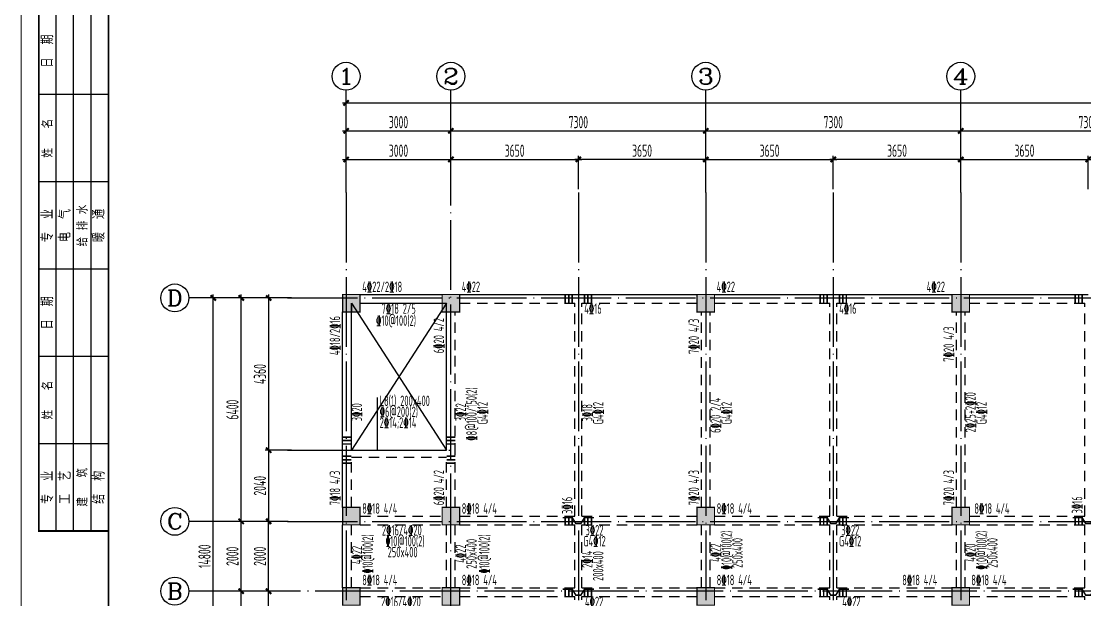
# Model space of a CAD drawing. Extents: x -472319 to -112444, y -516749 to -5704.
# Drawn here: x -218451 to -187999, y -56376 to -39805 of the extents above; entities that cross this region are included whole.
import ezdxf
from ezdxf.enums import TextEntityAlignment as Align

# ---------------------------------------------------------------- set-up
doc = ezdxf.new("R2010")
doc.units = 0
doc.header["$LTSCALE"] = 100
doc.header["$MEASUREMENT"] = 0
for name, pattern in [('3', [5, 3, -2]), ('CENTER', [2, 1.25, -0.25, 0.25, -0.25]), ('DOTE', [2.42, 2, -0.2, 0.02, -0.2])]:
    doc.linetypes.add(name, pattern=pattern)
for name, color, linetype in [('1301', 24, 'Continuous'), ('AXIS', 3, 'Continuous'), ('AXIS_TEXT', 7, 'Continuous'), ('DOTE', 1, 'CENTER'), ('FRAME', 3, 'Continuous'), ('S_BEAM', 4, 'Continuous'), ('S_BEAMDASH', 134, '3'), ('S_BEAMDIMLOCAL', 7, 'Continuous'), ('S_BEAMDIMLOCALVER', 7, 'Continuous'), ('S_BEAMDIMMASS', 2, 'Continuous'), ('S_CL', 2, 'Continuous'), ('S_SUBBEAMHOOP', 1, 'Continuous'), ('坡道', 7, 'Continuous'), ('填充', 8, 'Continuous'), ('审核修改', 6, 'Continuous'), ('第三道尺寸线', 4, 'Continuous'), ('零厚板', 7, 'Continuous')]:
    doc.layers.add(name, color=color, linetype=linetype)
doc.styles.add('_TCH_AXIS', font='COMPLEX', dxfattribs={"bigfont": 'GBCBIG'})
doc.styles.add('COMPLEX', font='COMPLEX')
doc.styles.add('dxfs', font='txt.shx', dxfattribs={"width": 0.7, "bigfont": 'dxfs.shx'})
doc.styles.add('HZ', font='tssdeng.shx', dxfattribs={"width": 0.6, "height": 350, "bigfont": 'a.shx'})
doc.styles.get("Standard").update_dxf_attribs({"font": 'tssdeng.shx', "width": 0.6, "bigfont": 'a.shx'})
doc.dimstyles.new('DIMN', dxfattribs={"dimtxt": 350, "dimasz": 150, "dimexe": 100, "dimexo": 100, "dimgap": 75, "dimtad": 1, "dimdec": 0, "dimzin": 0, "dimdsep": 46, "dimtxsty": 'HZ', "dimblk": 'ARCHTICK', "dimcen": 0.09, "dimdle": 100, "dimclrd": 3, "dimclre": 3, "dimclrt": 7, "dimazin": 2, "dimtfac": 1, "dimtdec": 0, "dimtmove": 2, "dimatfit": 3, "dimldrblk": 'ARCHTICK', "dimfxl": 1, "dimtolj": 1, "dimtzin": 0, "dimarcsym": 0})

# ---------------------------------------------------------------- blocks, each defined once
blk = doc.blocks.new('_ArchTick')
at = {"color": 0, "linetype": 'ByBlock', "const_width": 0.4}
blk.add_lwpolyline([(-0.5, -0.5), (0.5, 0.5)], dxfattribs=at)
blk = doc.blocks.new('*D1606')
at = {"layer": 'AXIS', "color": 3, "lineweight": -2, "transparency": 16777216}
for p, q in [((-209149, -44611), (-209149, -42845)), ((-206149, -44611), (-206149, -42845)), ((-209249, -42945), (-206049, -42945))]:
    blk.add_line(p, q, dxfattribs=at)
at = {"layer": 'Defpoints', "color": 0, "transparency": 16777216}
for p in [(-206149, -42945), (-209149, -44711), (-206149, -44711)]:
    blk.add_point(p, dxfattribs=at)
at = {"layer": 'AXIS', "color": 3, "lineweight": -2, "transparency": 16777216, "xscale": 150, "yscale": 150, "zscale": 150, "rotation": 180}
blk.add_blockref('_ArchTick', (-209149, -42945), dxfattribs=at)
at = {"layer": 'AXIS', "color": 3, "lineweight": -2, "transparency": 16777216, "xscale": 150, "yscale": 150, "zscale": 150}
blk.add_blockref('_ArchTick', (-206149, -42945), dxfattribs=at)
at = {"layer": 'AXIS', "color": 7, "transparency": 16777216, "insert": (-207649, -42695), "char_height": 350, "attachment_point": 5, "style": 'HZ'}
blk.add_mtext('\\A1;3000', dxfattribs=at)
blk = doc.blocks.new('*D1607')
at = {"layer": 'AXIS', "color": 3, "lineweight": -2, "transparency": 16777216}
for p, q in [((-206149, -44611), (-206149, -42845)), ((-198849, -44611), (-198849, -42845)), ((-206249, -42945), (-198749, -42945))]:
    blk.add_line(p, q, dxfattribs=at)
at = {"layer": 'Defpoints', "color": 0, "transparency": 16777216}
for p in [(-198849, -42945), (-206149, -44711), (-198849, -44711)]:
    blk.add_point(p, dxfattribs=at)
at = {"layer": 'AXIS', "color": 3, "lineweight": -2, "transparency": 16777216, "xscale": 150, "yscale": 150, "zscale": 150, "rotation": 180}
blk.add_blockref('_ArchTick', (-206149, -42945), dxfattribs=at)
at = {"layer": 'AXIS', "color": 3, "lineweight": -2, "transparency": 16777216, "xscale": 150, "yscale": 150, "zscale": 150}
blk.add_blockref('_ArchTick', (-198849, -42945), dxfattribs=at)
at = {"layer": 'AXIS', "color": 7, "transparency": 16777216, "insert": (-202499, -42695), "char_height": 350, "attachment_point": 5, "style": 'HZ'}
blk.add_mtext('\\A1;7300', dxfattribs=at)
blk = doc.blocks.new('*D1608')
at = {"layer": 'AXIS', "color": 3, "lineweight": -2, "transparency": 16777216}
for p, q in [((-198849, -44611), (-198849, -42845)), ((-191549, -44611), (-191549, -42845)), ((-198949, -42945), (-191449, -42945))]:
    blk.add_line(p, q, dxfattribs=at)
at = {"layer": 'Defpoints', "color": 0, "transparency": 16777216}
for p in [(-191549, -42945), (-198849, -44711), (-191549, -44711)]:
    blk.add_point(p, dxfattribs=at)
at = {"layer": 'AXIS', "color": 3, "lineweight": -2, "transparency": 16777216, "xscale": 150, "yscale": 150, "zscale": 150, "rotation": 180}
blk.add_blockref('_ArchTick', (-198849, -42945), dxfattribs=at)
at = {"layer": 'AXIS', "color": 3, "lineweight": -2, "transparency": 16777216, "xscale": 150, "yscale": 150, "zscale": 150}
blk.add_blockref('_ArchTick', (-191549, -42945), dxfattribs=at)
at = {"layer": 'AXIS', "color": 7, "transparency": 16777216, "insert": (-195199, -42695), "char_height": 350, "attachment_point": 5, "style": 'HZ'}
blk.add_mtext('\\A1;7300', dxfattribs=at)
blk = doc.blocks.new('*D1609')
at = {"layer": 'AXIS', "color": 3, "lineweight": -2, "transparency": 16777216}
for p, q in [((-191549, -44611), (-191549, -42845)), ((-184249, -44611), (-184249, -42845)), ((-191649, -42945), (-184149, -42945))]:
    blk.add_line(p, q, dxfattribs=at)
at = {"layer": 'Defpoints', "color": 0, "transparency": 16777216}
for p in [(-184249, -42945), (-191549, -44711), (-184249, -44711)]:
    blk.add_point(p, dxfattribs=at)
at = {"layer": 'AXIS', "color": 3, "lineweight": -2, "transparency": 16777216, "xscale": 150, "yscale": 150, "zscale": 150, "rotation": 180}
blk.add_blockref('_ArchTick', (-191549, -42945), dxfattribs=at)
at = {"layer": 'AXIS', "color": 3, "lineweight": -2, "transparency": 16777216, "xscale": 150, "yscale": 150, "zscale": 150}
blk.add_blockref('_ArchTick', (-184249, -42945), dxfattribs=at)
at = {"layer": 'AXIS', "color": 7, "transparency": 16777216, "insert": (-187899, -42695), "char_height": 350, "attachment_point": 5, "style": 'HZ'}
blk.add_mtext('\\A1;7300', dxfattribs=at)
blk = doc.blocks.new('*D1616')
at = {"layer": 'AXIS', "color": 3, "lineweight": -2, "transparency": 16777216}
for p, q in [((-209249, -42145), (-149249, -42145)), ((-209149, -44611), (-209149, -42045)), ((-149349, -44611), (-149349, -42045))]:
    blk.add_line(p, q, dxfattribs=at)
at = {"layer": 'Defpoints', "color": 0, "transparency": 16777216}
for p in [(-149349, -42145), (-209149, -44711), (-149349, -44711)]:
    blk.add_point(p, dxfattribs=at)
at = {"layer": 'AXIS', "color": 3, "lineweight": -2, "transparency": 16777216, "xscale": 150, "yscale": 150, "zscale": 150, "rotation": 180}
blk.add_blockref('_ArchTick', (-209149, -42145), dxfattribs=at)
at = {"layer": 'AXIS', "color": 3, "lineweight": -2, "transparency": 16777216, "xscale": 150, "yscale": 150, "zscale": 150}
blk.add_blockref('_ArchTick', (-149349, -42145), dxfattribs=at)
at = {"layer": 'AXIS', "color": 7, "transparency": 16777216, "insert": (-179249, -41895), "char_height": 350, "attachment_point": 5, "style": 'HZ'}
blk.add_mtext('\\A1;59800', dxfattribs=at)
blk = doc.blocks.new('*D1617')
at = {"layer": 'AXIS', "color": 3, "lineweight": -2, "transparency": 16777216}
for p, q in [((-210923, -56131), (-212253, -56131)), ((-212153, -62631), (-212153, -56031)), ((-210923, -62531), (-212253, -62531))]:
    blk.add_line(p, q, dxfattribs=at)
at = {"layer": 'Defpoints', "color": 0, "transparency": 16777216}
for p in [(-212153, -56131), (-210823, -56131), (-210823, -62531)]:
    blk.add_point(p, dxfattribs=at)
at = {"layer": 'AXIS', "color": 3, "lineweight": -2, "transparency": 16777216, "xscale": 150, "yscale": 150, "zscale": 150}
for p, rotation in [((-212153, -56131), 90), ((-212153, -62531), 270)]:
    blk.add_blockref('_ArchTick', p, dxfattribs=dict(at, rotation=rotation))
at = {"layer": 'AXIS', "color": 7, "transparency": 16777216, "insert": (-212403, -59331), "char_height": 350, "attachment_point": 5, "rotation": 90, "style": 'HZ'}
blk.add_mtext('\\A1;6400', dxfattribs=at)
blk = doc.blocks.new('*D1618')
at = {"layer": 'AXIS', "color": 3, "lineweight": -2, "transparency": 16777216}
for p, q in [((-210923, -54131), (-212253, -54131)), ((-212153, -56231), (-212153, -54031)), ((-210923, -56131), (-212253, -56131))]:
    blk.add_line(p, q, dxfattribs=at)
at = {"layer": 'Defpoints', "color": 0, "transparency": 16777216}
for p in [(-212153, -54131), (-210823, -54131), (-210823, -56131)]:
    blk.add_point(p, dxfattribs=at)
at = {"layer": 'AXIS', "color": 3, "lineweight": -2, "transparency": 16777216, "xscale": 150, "yscale": 150, "zscale": 150}
for p, rotation in [((-212153, -54131), 90), ((-212153, -56131), 270)]:
    blk.add_blockref('_ArchTick', p, dxfattribs=dict(at, rotation=rotation))
at = {"layer": 'AXIS', "color": 7, "transparency": 16777216, "insert": (-212403, -55131), "char_height": 350, "attachment_point": 5, "rotation": 90, "style": 'HZ'}
blk.add_mtext('\\A1;2000', dxfattribs=at)
blk = doc.blocks.new('*D1619')
at = {"layer": 'AXIS', "color": 3, "lineweight": -2, "transparency": 16777216}
for p, q in [((-210923, -47731), (-212253, -47731)), ((-212153, -54231), (-212153, -47631)), ((-210923, -54131), (-212253, -54131))]:
    blk.add_line(p, q, dxfattribs=at)
at = {"layer": 'Defpoints', "color": 0, "transparency": 16777216}
for p in [(-212153, -47731), (-210823, -47731), (-210823, -54131)]:
    blk.add_point(p, dxfattribs=at)
at = {"layer": 'AXIS', "color": 3, "lineweight": -2, "transparency": 16777216, "xscale": 150, "yscale": 150, "zscale": 150}
for p, rotation in [((-212153, -47731), 90), ((-212153, -54131), 270)]:
    blk.add_blockref('_ArchTick', p, dxfattribs=dict(at, rotation=rotation))
at = {"layer": 'AXIS', "color": 7, "transparency": 16777216, "insert": (-212403, -50931), "char_height": 350, "attachment_point": 5, "rotation": 90, "style": 'HZ'}
blk.add_mtext('\\A1;6400', dxfattribs=at)
blk = doc.blocks.new('*D1620')
at = {"layer": 'AXIS', "color": 3, "lineweight": -2, "transparency": 16777216}
for p, q in [((-210923, -47731), (-213053, -47731)), ((-212953, -62631), (-212953, -47631)), ((-210923, -62531), (-213053, -62531))]:
    blk.add_line(p, q, dxfattribs=at)
at = {"layer": 'Defpoints', "color": 0, "transparency": 16777216}
for p in [(-212953, -47731), (-210823, -47731), (-210823, -62531)]:
    blk.add_point(p, dxfattribs=at)
at = {"layer": 'AXIS', "color": 3, "lineweight": -2, "transparency": 16777216, "xscale": 150, "yscale": 150, "zscale": 150}
for p, rotation in [((-212953, -47731), 90), ((-212953, -62531), 270)]:
    blk.add_blockref('_ArchTick', p, dxfattribs=dict(at, rotation=rotation))
at = {"layer": 'AXIS', "color": 7, "transparency": 16777216, "insert": (-213203, -55131), "char_height": 350, "attachment_point": 5, "rotation": 90, "style": 'HZ'}
blk.add_mtext('\\A1;14800', dxfattribs=at)
blk = doc.blocks.new('_AXISO')
blk.add_circle((0, 0), 0.5)
at = {"layer": 'AXIS_TEXT', "style": 'COMPLEX', "width": 1.041667}
blk.add_attdef('A', text='', height=0.56, dxfattribs=at).set_placement((-0.25, -0.28), (0.25, -0.28), align=Align.FIT)
blk = doc.blocks.new('*D1640')
at = {"layer": 'Defpoints', "color": 0, "transparency": 16777216}
for p in [(-211367, -56131), (-210710, -56131), (-210710, -62531)]:
    blk.add_point(p, dxfattribs=at)
at = {"layer": '第三道尺寸线', "color": 3, "lineweight": -2, "transparency": 16777216}
for p, q in [((-210810, -56131), (-211467, -56131)), ((-211367, -62631), (-211367, -56031)), ((-210810, -62531), (-211467, -62531))]:
    blk.add_line(p, q, dxfattribs=at)
at = {"layer": '第三道尺寸线', "color": 3, "lineweight": -2, "transparency": 16777216, "xscale": 150, "yscale": 150, "zscale": 150}
for p, rotation in [((-211367, -56131), 90), ((-211367, -62531), 270)]:
    blk.add_blockref('_ArchTick', p, dxfattribs=dict(at, rotation=rotation))
at = {"layer": '第三道尺寸线', "color": 7, "transparency": 16777216, "insert": (-211617, -59331), "char_height": 350, "attachment_point": 5, "rotation": 90, "style": 'HZ'}
blk.add_mtext('\\A1;6400', dxfattribs=at)
blk = doc.blocks.new('*D1641')
at = {"layer": 'Defpoints', "color": 0, "transparency": 16777216}
for p in [(-211367, -54131), (-210710, -54131), (-210710, -56131)]:
    blk.add_point(p, dxfattribs=at)
at = {"layer": '第三道尺寸线', "color": 3, "lineweight": -2, "transparency": 16777216}
for p, q in [((-210810, -54131), (-211467, -54131)), ((-211367, -56231), (-211367, -54031)), ((-210810, -56131), (-211467, -56131))]:
    blk.add_line(p, q, dxfattribs=at)
at = {"layer": '第三道尺寸线', "color": 3, "lineweight": -2, "transparency": 16777216, "xscale": 150, "yscale": 150, "zscale": 150}
for p, rotation in [((-211367, -54131), 90), ((-211367, -56131), 270)]:
    blk.add_blockref('_ArchTick', p, dxfattribs=dict(at, rotation=rotation))
at = {"layer": '第三道尺寸线', "color": 7, "transparency": 16777216, "insert": (-211617, -55131), "char_height": 350, "attachment_point": 5, "rotation": 90, "style": 'HZ'}
blk.add_mtext('\\A1;2000', dxfattribs=at)
blk = doc.blocks.new('*D1646')
at = {"layer": 'Defpoints', "color": 0, "transparency": 16777216}
for p in [(-210613, -47731), (-211367, -52091), (-210613, -52091)]:
    blk.add_point(p, dxfattribs=at)
at = {"layer": '填充', "color": 3, "lineweight": -2, "transparency": 16777216}
for p, q in [((-210713, -47731), (-211467, -47731)), ((-211367, -47631), (-211367, -52191)), ((-210713, -52091), (-211467, -52091))]:
    blk.add_line(p, q, dxfattribs=at)
at = {"layer": '填充', "color": 3, "lineweight": -2, "transparency": 16777216, "xscale": 150, "yscale": 150, "zscale": 150}
for p, rotation in [((-211367, -47731), 90), ((-211367, -52091), 270)]:
    blk.add_blockref('_ArchTick', p, dxfattribs=dict(at, rotation=rotation))
at = {"layer": '填充', "color": 7, "transparency": 16777216, "insert": (-211617, -49911), "char_height": 350, "attachment_point": 5, "rotation": 90, "style": 'HZ'}
blk.add_mtext('\\A1;4360', dxfattribs=at)
blk = doc.blocks.new('*D1708')
at = {"layer": '1301', "color": 3, "lineweight": -2, "transparency": 16777216}
for p, q in [((-191649, -43762), (-187799, -43762)), ((-191549, -44611), (-191549, -43662)), ((-187899, -44611), (-187899, -43662))]:
    blk.add_line(p, q, dxfattribs=at)
at = {"layer": 'Defpoints', "color": 0, "transparency": 16777216}
for p in [(-187899, -43762), (-191549, -44711), (-187899, -44711)]:
    blk.add_point(p, dxfattribs=at)
at = {"layer": '1301', "color": 3, "lineweight": -2, "transparency": 16777216, "xscale": 150, "yscale": 150, "zscale": 150, "rotation": 180}
blk.add_blockref('_ArchTick', (-191549, -43762), dxfattribs=at)
at = {"layer": '1301', "color": 3, "lineweight": -2, "transparency": 16777216, "xscale": 150, "yscale": 150, "zscale": 150}
blk.add_blockref('_ArchTick', (-187899, -43762), dxfattribs=at)
at = {"layer": '1301', "color": 7, "transparency": 16777216, "insert": (-189724, -43512), "char_height": 350, "attachment_point": 5, "style": 'HZ'}
blk.add_mtext('\\A1;3650', dxfattribs=at)
blk = doc.blocks.new('*D1711')
at = {"layer": '1301', "color": 3, "lineweight": -2, "transparency": 16777216}
for p, q in [((-191449, -43763), (-195299, -43763)), ((-195199, -44611), (-195199, -43663)), ((-191549, -44611), (-191549, -43663))]:
    blk.add_line(p, q, dxfattribs=at)
at = {"layer": 'Defpoints', "color": 0, "transparency": 16777216}
for p in [(-195199, -43763), (-195199, -44711), (-191549, -44711)]:
    blk.add_point(p, dxfattribs=at)
at = {"layer": '1301', "color": 3, "lineweight": -2, "transparency": 16777216, "xscale": 150, "yscale": 150, "zscale": 150, "rotation": 180}
blk.add_blockref('_ArchTick', (-195199, -43763), dxfattribs=at)
at = {"layer": '1301', "color": 3, "lineweight": -2, "transparency": 16777216, "xscale": 150, "yscale": 150, "zscale": 150}
blk.add_blockref('_ArchTick', (-191549, -43763), dxfattribs=at)
at = {"layer": '1301', "color": 7, "transparency": 16777216, "insert": (-193374, -43513), "char_height": 350, "attachment_point": 5, "style": 'HZ'}
blk.add_mtext('\\A1;3650', dxfattribs=at)
blk = doc.blocks.new('*D1710')
at = {"layer": '1301', "color": 3, "lineweight": -2, "transparency": 16777216}
for p, q in [((-198949, -43763), (-195099, -43763)), ((-198849, -44611), (-198849, -43663)), ((-195199, -44611), (-195199, -43663))]:
    blk.add_line(p, q, dxfattribs=at)
at = {"layer": 'Defpoints', "color": 0, "transparency": 16777216}
for p in [(-195199, -43763), (-198849, -44711), (-195199, -44711)]:
    blk.add_point(p, dxfattribs=at)
at = {"layer": '1301', "color": 3, "lineweight": -2, "transparency": 16777216, "xscale": 150, "yscale": 150, "zscale": 150, "rotation": 180}
blk.add_blockref('_ArchTick', (-198849, -43763), dxfattribs=at)
at = {"layer": '1301', "color": 3, "lineweight": -2, "transparency": 16777216, "xscale": 150, "yscale": 150, "zscale": 150}
blk.add_blockref('_ArchTick', (-195199, -43763), dxfattribs=at)
at = {"layer": '1301', "color": 7, "transparency": 16777216, "insert": (-197024, -43513), "char_height": 350, "attachment_point": 5, "style": 'HZ'}
blk.add_mtext('\\A1;3650', dxfattribs=at)
blk = doc.blocks.new('*D1713')
at = {"layer": '1301', "color": 3, "lineweight": -2, "transparency": 16777216}
for p, q in [((-198749, -43763), (-202599, -43763)), ((-202499, -44611), (-202499, -43663)), ((-198849, -44611), (-198849, -43663))]:
    blk.add_line(p, q, dxfattribs=at)
at = {"layer": 'Defpoints', "color": 0, "transparency": 16777216}
for p in [(-202499, -43763), (-202499, -44711), (-198849, -44711)]:
    blk.add_point(p, dxfattribs=at)
at = {"layer": '1301', "color": 3, "lineweight": -2, "transparency": 16777216, "xscale": 150, "yscale": 150, "zscale": 150, "rotation": 180}
blk.add_blockref('_ArchTick', (-202499, -43763), dxfattribs=at)
at = {"layer": '1301', "color": 3, "lineweight": -2, "transparency": 16777216, "xscale": 150, "yscale": 150, "zscale": 150}
blk.add_blockref('_ArchTick', (-198849, -43763), dxfattribs=at)
at = {"layer": '1301', "color": 7, "transparency": 16777216, "insert": (-200674, -43513), "char_height": 350, "attachment_point": 5, "style": 'HZ'}
blk.add_mtext('\\A1;3650', dxfattribs=at)
blk = doc.blocks.new('*D1712')
at = {"layer": '1301', "color": 3, "lineweight": -2, "transparency": 16777216}
for p, q in [((-206249, -43763), (-202399, -43763)), ((-206149, -44611), (-206149, -43663)), ((-202499, -44611), (-202499, -43663))]:
    blk.add_line(p, q, dxfattribs=at)
at = {"layer": 'Defpoints', "color": 0, "transparency": 16777216}
for p in [(-202499, -43763), (-206149, -44711), (-202499, -44711)]:
    blk.add_point(p, dxfattribs=at)
at = {"layer": '1301', "color": 3, "lineweight": -2, "transparency": 16777216, "xscale": 150, "yscale": 150, "zscale": 150, "rotation": 180}
blk.add_blockref('_ArchTick', (-206149, -43763), dxfattribs=at)
at = {"layer": '1301', "color": 3, "lineweight": -2, "transparency": 16777216, "xscale": 150, "yscale": 150, "zscale": 150}
blk.add_blockref('_ArchTick', (-202499, -43763), dxfattribs=at)
at = {"layer": '1301', "color": 7, "transparency": 16777216, "insert": (-204324, -43513), "char_height": 350, "attachment_point": 5, "style": 'HZ'}
blk.add_mtext('\\A1;3650', dxfattribs=at)
blk = doc.blocks.new('*D1714')
at = {"layer": '1301', "color": 3, "lineweight": -2, "transparency": 16777216}
for p, q in [((-209249, -43763), (-206049, -43763)), ((-209149, -44611), (-209149, -43663)), ((-206149, -44611), (-206149, -43663))]:
    blk.add_line(p, q, dxfattribs=at)
at = {"layer": 'Defpoints', "color": 0, "transparency": 16777216}
for p in [(-206149, -43763), (-209149, -44711), (-206149, -44711)]:
    blk.add_point(p, dxfattribs=at)
at = {"layer": '1301', "color": 3, "lineweight": -2, "transparency": 16777216, "xscale": 150, "yscale": 150, "zscale": 150, "rotation": 180}
blk.add_blockref('_ArchTick', (-209149, -43763), dxfattribs=at)
at = {"layer": '1301', "color": 3, "lineweight": -2, "transparency": 16777216, "xscale": 150, "yscale": 150, "zscale": 150}
blk.add_blockref('_ArchTick', (-206149, -43763), dxfattribs=at)
at = {"layer": '1301', "color": 7, "transparency": 16777216, "insert": (-207649, -43513), "char_height": 350, "attachment_point": 5, "style": 'HZ'}
blk.add_mtext('\\A1;3000', dxfattribs=at)
blk = doc.blocks.new('*D2467')
at = {"layer": 'Defpoints', "color": 0, "transparency": 16777216}
for p in [(-210710, -52091), (-211367, -54131), (-210710, -54131)]:
    blk.add_point(p, dxfattribs=at)
at = {"layer": '坡道', "color": 3, "lineweight": -2, "transparency": 16777216}
for p, q in [((-211367, -51991), (-211367, -54231)), ((-210810, -52091), (-211467, -52091)), ((-210810, -54131), (-211467, -54131))]:
    blk.add_line(p, q, dxfattribs=at)
at = {"layer": '坡道', "color": 3, "lineweight": -2, "transparency": 16777216, "xscale": 150, "yscale": 150, "zscale": 150}
for p, rotation in [((-211367, -52091), 90), ((-211367, -54131), 270)]:
    blk.add_blockref('_ArchTick', p, dxfattribs=dict(at, rotation=rotation))
at = {"layer": '坡道', "color": 7, "transparency": 16777216, "insert": (-211617, -53111), "char_height": 350, "attachment_point": 5, "rotation": 90, "style": 'HZ'}
blk.add_mtext('\\A1;2040', dxfattribs=at)
blk = doc.blocks.new('A$C20674F94')
at = {"layer": 'FRAME', "lineweight": 18}
blk.add_line((0, 59400), (0, 0), dxfattribs=at)
at = {"layer": 'FRAME'}
blk.add_line((2500, 58400), (2500, 1000), dxfattribs=at)
at = {"layer": 'FRAME', "const_width": 50}
for points in [[(2500, 58400), (500, 58400), (500, 35900), (2500, 35900)], [(2500, 58400), (83100, 58400), (83100, 1000), (2500, 1000), (2500, 58400)]]:
    blk.add_lwpolyline(points, dxfattribs=at)
at = {"layer": 'FRAME'}
for points in [[(1000, 35900), (1000, 58400)], [(1500, 35900), (1500, 58400)], [(2000, 35900), (2000, 58400)], [(2500, 48400), (500, 48400)], [(2500, 45900), (500, 45900)], [(2500, 43400), (500, 43400)], [(2500, 40900), (500, 40900)], [(2500, 38400), (500, 38400)]]:
    blk.add_lwpolyline(points, dxfattribs=at)
at = {"layer": 'FRAME', "char_height": 300, "attachment_point": 5, "rotation": 90, "style": 'dxfs'}
for s, insert, width in [('{\\f宋体|b0|i0|c134|p2;日\\Ftxt.shx,dxfs.shx|c134;  \\f宋体|b0|i0|c134|p2;期}', (750, 49650), 1132.5), ('姓   名', (750, 47150), 1185), ('{\\f宋体|b0|i0|c134|p2;专\\Ftxt.shx,dxfs.shx|c134;  \\f宋体|b0|i0|c134|p2;业}', (750, 44650), 1203.38), ('{\\f宋体|b0|i0|c134|p2;电\\Ftxt.shx,dxfs.shx|c134;  \\f宋体|b0|i0|c134|p2;气}', (1250, 44650), 1182.38), ('给 排 水', (1750, 44650), 1352.62), ('{\\f宋体|b0|i0|c134|p2;暖\\Ftxt.shx,dxfs.shx|c134;  \\f宋体|b0|i0|c134|p2;通}', (2220, 44650), 1200.75), ('{\\f宋体|b0|i0|c134|p2;日\\Ftxt.shx,dxfs.shx|c134;  \\f宋体|b0|i0|c134|p2;期}', (750, 42150), 1132.5), ('姓   名', (750, 39650), 1185), ('{\\f宋体|b0|i0|c134|p2;专\\Ftxt.shx,dxfs.shx|c134;  \\f宋体|b0|i0|c134|p2;业}', (750, 37150), 1203.38), ('{\\f宋体|b0|i0|c134|p2;工\\Ftxt.shx,dxfs.shx|c134;  \\f宋体|b0|i0|c134|p2;艺}', (1250, 37150), 1177.12), ('建   筑', (1750, 37150), 1206), ('{\\f宋体|b0|i0|c134|p2;结\\Ftxt.shx,dxfs.shx|c134;  \\f宋体|b0|i0|c134|p2;构\\P}', (2220, 37150), 1192.88)]:
    blk.add_mtext(s, dxfattribs=dict(at, insert=insert, width=width))

msp = doc.modelspace()

# ---------------------------------------------------------------- hatches: boundary and pattern name
at = {"layer": 'S_CL'}
h = msp.add_hatch(dxfattribs=at)
h.set_pattern_fill('ANSI31', color=256)
h.set_pattern_definition([(45, (204418.66907, 392414.60853), (-0.088388347648, 0.088388347648), [])])
h.paths.add_polyline_path([(-149249.329, -48130.89), (-149249.329, -47630.89), (-149749.329, -47630.89), (-149749.329, -48130.89)])
h.paths.add_polyline_path([(-149249.329, -54230.891), (-149249.329, -53730.891), (-149749.329, -53730.891), (-149749.329, -54230.891)])
h.paths.add_polyline_path([(-149249.329, -56530.891), (-149249.329, -56030.891), (-149749.329, -56030.891), (-149749.329, -56530.891)])
h.paths.add_polyline_path([(-149249.329, -62630.891), (-149249.329, -62130.891), (-149749.329, -62130.891), (-149749.329, -62630.891)])
h.paths.add_polyline_path([(-152099.329, -48130.89), (-152099.329, -47630.89), (-152599.329, -47630.89), (-152599.329, -48130.89)])
h.paths.add_polyline_path([(-152099.329, -54230.891), (-152099.329, -53730.891), (-152599.329, -53730.891), (-152599.329, -54230.891)])
h.paths.add_polyline_path([(-152099.329, -56530.891), (-152099.329, -56030.891), (-152599.329, -56030.891), (-152599.329, -56530.891)])
h.paths.add_polyline_path([(-152099.329, -62630.891), (-152099.329, -62130.891), (-152599.329, -62130.891), (-152599.329, -62630.891)])
h.paths.add_polyline_path([(-159399.329, -48130.89), (-159399.329, -47630.89), (-159899.329, -47630.89), (-159899.329, -48130.89)])
h.paths.add_polyline_path([(-159399.329, -54230.891), (-159399.329, -53730.891), (-159899.329, -53730.891), (-159899.329, -54230.891)])
h.paths.add_polyline_path([(-159399.329, -56530.891), (-159399.329, -56030.891), (-159899.329, -56030.891), (-159899.329, -56530.891)])
h.paths.add_polyline_path([(-159399.329, -62630.891), (-159399.329, -62130.891), (-159899.329, -62130.891), (-159899.329, -62630.891)])
h.paths.add_polyline_path([(-166699.329, -48130.89), (-166699.329, -47630.89), (-167199.329, -47630.89), (-167199.329, -48130.89)])
h.paths.add_polyline_path([(-166699.329, -54230.891), (-166699.329, -53730.891), (-167199.329, -53730.891), (-167199.329, -54230.891)])
h.paths.add_polyline_path([(-166699.329, -56530.891), (-166699.329, -56030.891), (-167199.329, -56030.891), (-167199.329, -56530.891)])
h.paths.add_polyline_path([(-166699.329, -62630.891), (-166699.329, -62130.891), (-167199.329, -62130.891), (-167199.329, -62630.891)])
h.paths.add_polyline_path([(-173999.329, -48130.89), (-173999.329, -47630.89), (-174499.329, -47630.89), (-174499.329, -48130.89)])
h.paths.add_polyline_path([(-173999.329, -54230.891), (-173999.329, -53730.891), (-174499.329, -53730.891), (-174499.329, -54230.891)])
h.paths.add_polyline_path([(-173999.329, -56530.891), (-173999.329, -56030.891), (-174499.329, -56030.891), (-174499.329, -56530.891)])
h.paths.add_polyline_path([(-173999.329, -62630.891), (-173999.329, -62030.891), (-174499.329, -62030.891), (-174499.329, -62630.891)])
h.paths.add_polyline_path([(-176999.329, -48130.89), (-176999.329, -47630.89), (-177499.329, -47630.89), (-177499.329, -48130.89)])
h.paths.add_polyline_path([(-176999.329, -54230.891), (-176999.329, -53730.891), (-177499.329, -53730.891), (-177499.329, -54230.891)])
h.paths.add_polyline_path([(-183999.331, -48230.89), (-183999.331, -47630.89), (-184499.331, -47630.89), (-184499.331, -48230.89)])
h.paths.add_polyline_path([(-183999.331, -54230.891), (-183999.331, -53730.891), (-184499.331, -53730.891), (-184499.331, -54230.891)])
h.paths.add_polyline_path([(-183999.331, -56530.891), (-183999.331, -56030.891), (-184499.331, -56030.891), (-184499.331, -56530.891)])
h.paths.add_polyline_path([(-183999.331, -62630.891), (-183999.331, -62030.891), (-184499.331, -62030.891), (-184499.331, -62630.891)])
h.paths.add_polyline_path([(-191299.331, -48130.89), (-191299.331, -47630.89), (-191799.331, -47630.89), (-191799.331, -48130.89)])
h.paths.add_polyline_path([(-191299.331, -54230.891), (-191299.331, -53730.891), (-191799.331, -53730.891), (-191799.331, -54230.891)])
h.paths.add_polyline_path([(-191299.331, -56530.891), (-191299.331, -56030.891), (-191799.331, -56030.891), (-191799.331, -56530.891)])
h.paths.add_polyline_path([(-191299.331, -62630.891), (-191299.331, -62130.891), (-191799.331, -62130.891), (-191799.331, -62630.891)])
h.paths.add_polyline_path([(-198599.331, -48130.89), (-198599.331, -47630.89), (-199099.331, -47630.89), (-199099.331, -48130.89)])
h.paths.add_polyline_path([(-198599.331, -54230.891), (-198599.331, -53730.891), (-199099.331, -53730.891), (-199099.331, -54230.891)])
h.paths.add_polyline_path([(-198599.331, -56530.891), (-198599.331, -56030.891), (-199099.331, -56030.891), (-199099.331, -56530.891)])
h.paths.add_polyline_path([(-198599.331, -62630.891), (-198599.331, -62130.891), (-199099.331, -62130.891), (-199099.331, -62630.891)])
h.paths.add_polyline_path([(-205899.331, -48130.89), (-205899.331, -47630.89), (-206399.331, -47630.89), (-206399.331, -48130.89)])
h.paths.add_polyline_path([(-205899.331, -54230.891), (-205899.331, -53730.891), (-206399.331, -53730.891), (-206399.331, -54230.891)])
h.paths.add_polyline_path([(-205899.331, -56530.891), (-205899.331, -56030.891), (-206399.331, -56030.891), (-206399.331, -56530.891)])
h.paths.add_polyline_path([(-205899.331, -62630.891), (-205899.331, -62130.891), (-206399.331, -62130.891), (-206399.331, -62630.891)])
h.paths.add_polyline_path([(-208749.331, -48130.89), (-208749.331, -47630.89), (-209249.331, -47630.89), (-209249.331, -48130.89)])
h.paths.add_polyline_path([(-208749.331, -54230.891), (-208749.331, -53730.891), (-209249.331, -53730.891), (-209249.331, -54230.891)])
h.paths.add_polyline_path([(-208749.331, -56530.891), (-208749.331, -56030.891), (-209249.331, -56030.891), (-209249.331, -56530.891)])
h.paths.add_polyline_path([(-208749.331, -62630.891), (-208749.331, -62130.891), (-209249.331, -62130.891), (-209249.331, -62630.891)])

# ---------------------------------------------------------------- linework, layer by layer
at = {"layer": 'AXIS'}
for p, q in [((-209149.329, -44711.242), (-209149.329, -41780.447)), ((-206149.329, -44711.242), (-206149.329, -41780.447)), ((-198849.329, -44711.242), (-198849.329, -41780.447)), ((-191549.329, -44711.242), (-191549.329, -41780.447)), ((-210823.148, -47730.89), (-213653.148, -47730.89)), ((-210823.148, -54130.89), (-213653.148, -54130.89)), ((-210823.148, -56130.89), (-213653.148, -56130.89))]:
    msp.add_line(p, q, dxfattribs=at)
at = {"layer": 'DOTE', "linetype": 'DOTE', "ltscale": 10}
for p, q in [((-209149.329, -44711.242), (-209149.329, -66861.282)), ((-206149.329, -66861.282), (-206149.329, -44711.242)), ((-202499.329, -44711.242), (-202499.329, -66861.282)), ((-198849.329, -44711.242), (-198849.329, -66861.282)), ((-195199.329, -44711.242), (-195199.329, -66861.282)), ((-191549.329, -44711.242), (-191549.329, -66861.282)), ((-210823.148, -47730.89), (-147530.518, -47730.89)), ((-210823.148, -52090.89), (-206149.329, -52090.89)), ((-210823.148, -54130.89), (-147530.518, -54130.89)), ((-147530.518, -56130.89), (-210823.148, -56130.89))]:
    msp.add_line(p, q, dxfattribs=at)
at = {"layer": 'S_BEAM'}
for p, q in [((-208749.331, -47630.89), (-206399.331, -47630.89)), ((-205899.331, -47630.89), (-202499.331, -47630.89)), ((-202499.331, -47630.89), (-199099.331, -47630.89)), ((-198599.331, -47630.89), (-195199.331, -47630.89)), ((-195199.331, -47630.89), (-191799.331, -47630.89)), ((-191299.331, -47630.89), (-187899.331, -47630.89)), ((-208999.331, -52090.89), (-208999.331, -47880.89)), ((-208999.331, -47880.89), (-208999.331, -48130.89)), ((-208749.331, -47880.89), (-206274.331, -47880.89)), ((-206274.331, -52090.89), (-206274.331, -47880.89)), ((-206274.331, -47880.89), (-206274.331, -47880.89)), ((-209249.331, -49230.89), (-209249.331, -48130.89)), ((-209249.331, -52190.89), (-209249.331, -49230.89)), ((-209249.331, -53730.891), (-209249.331, -52190.89)), ((-208999.331, -52090.89), (-206274.331, -52090.89)), ((-209249.331, -56030.891), (-209249.331, -54230.891))]:
    msp.add_line(p, q, dxfattribs=at)
at = {"layer": 'S_BEAMDASH'}
for p, q in [((-205899.331, -47880.89), (-202599.331, -47880.89)), ((-202599.331, -53980.891), (-202599.331, -47880.89)), ((-202399.331, -53980.891), (-202399.331, -47880.89)), ((-202399.331, -47880.89), (-199099.331, -47880.89)), ((-198599.331, -47880.89), (-195299.331, -47880.89)), ((-195299.331, -53980.891), (-195299.331, -47880.89)), ((-195099.331, -53980.891), (-195099.331, -47880.89)), ((-195099.331, -47880.89), (-191799.331, -47880.89)), ((-191299.331, -47880.89), (-187999.331, -47880.89)), ((-187999.331, -53980.891), (-187999.331, -47880.89)), ((-206024.331, -49230.89), (-206024.331, -48130.89)), ((-198974.331, -53730.891), (-198974.331, -48130.89)), ((-198724.331, -53730.891), (-198724.331, -48130.89)), ((-191674.331, -53730.891), (-191674.331, -48130.89)), ((-191424.331, -53730.891), (-191424.331, -48130.89)), ((-206024.331, -52190.89), (-206024.331, -49230.89)), ((-208999.331, -53730.891), (-208999.331, -52290.89)), ((-208999.331, -52290.89), (-206274.331, -52290.89)), ((-206274.331, -53730.891), (-206274.331, -52290.89)), ((-206024.331, -53730.891), (-206024.331, -52190.89)), ((-208749.331, -53980.891), (-206399.331, -53980.891)), ((-205899.331, -53980.891), (-202599.331, -53980.891)), ((-202399.331, -53980.891), (-199099.331, -53980.891)), ((-198599.331, -53980.891), (-195299.331, -53980.891)), ((-195099.331, -53980.891), (-191799.331, -53980.891)), ((-191299.331, -53980.891), (-187999.331, -53980.891)), ((-208999.331, -56030.891), (-208999.331, -54230.891)), ((-208749.331, -54230.891), (-206399.331, -54230.891)), ((-206274.331, -56030.891), (-206274.331, -54230.891)), ((-206024.331, -56030.891), (-206024.331, -54230.891)), ((-205899.331, -54230.891), (-202599.331, -54230.891)), ((-202599.331, -56030.891), (-202599.331, -54230.891)), ((-202399.331, -56030.891), (-202399.331, -54230.891)), ((-202399.331, -54230.891), (-199099.331, -54230.891)), ((-198974.331, -56030.891), (-198974.331, -54230.891)), ((-198724.331, -56030.891), (-198724.331, -54230.891)), ((-198599.331, -54230.891), (-195299.331, -54230.891)), ((-195299.331, -56030.891), (-195299.331, -54230.891)), ((-195099.331, -56030.891), (-195099.331, -54230.891)), ((-195099.331, -54230.891), (-191799.331, -54230.891)), ((-191674.331, -56030.891), (-191674.331, -54230.891)), ((-191424.331, -56030.891), (-191424.331, -54230.891)), ((-191299.331, -54230.891), (-187999.331, -54230.891)), ((-187999.331, -56030.891), (-187999.331, -54230.891)), ((-208749.331, -56030.891), (-206399.331, -56030.891)), ((-208749.331, -56280.891), (-206399.331, -56280.891)), ((-205899.331, -56030.891), (-202599.331, -56030.891)), ((-205899.331, -56280.891), (-202599.331, -56280.891)), ((-202599.331, -62380.891), (-202599.331, -56280.891)), ((-202399.331, -56030.891), (-199099.331, -56030.891)), ((-202399.331, -62380.891), (-202399.331, -56280.891)), ((-202399.331, -56280.891), (-199099.331, -56280.891)), ((-198599.331, -56030.891), (-195299.331, -56030.891)), ((-198599.331, -56280.891), (-195299.331, -56280.891)), ((-195299.331, -62380.891), (-195299.331, -56280.891)), ((-195099.331, -56030.891), (-191799.331, -56030.891)), ((-195099.331, -62380.891), (-195099.331, -56280.891)), ((-195099.331, -56280.891), (-191799.331, -56280.891)), ((-191299.331, -56030.891), (-187999.331, -56030.891)), ((-191299.331, -56280.891), (-187999.331, -56280.891)), ((-187999.331, -62380.891), (-187999.331, -56280.891))]:
    msp.add_line(p, q, dxfattribs=at)
at = {"layer": 'S_BEAMDIMMASS'}
msp.add_line((-208249.331, -52090.891), (-208249.331, -50584.641), dxfattribs=at)
at = {"layer": 'S_CL', "const_width": 35}
for points in [[(-208749.331, -48130.89), (-208749.331, -47630.89), (-209249.331, -47630.89), (-209249.331, -48130.89)], [(-205899.331, -48130.89), (-205899.331, -47630.89), (-206399.331, -47630.89), (-206399.331, -48130.89)], [(-198599.331, -48130.89), (-198599.331, -47630.89), (-199099.331, -47630.89), (-199099.331, -48130.89)], [(-191299.331, -48130.89), (-191299.331, -47630.89), (-191799.331, -47630.89), (-191799.331, -48130.89)], [(-208749.331, -54230.891), (-208749.331, -53730.891), (-209249.331, -53730.891), (-209249.331, -54230.891)], [(-205899.331, -54230.891), (-205899.331, -53730.891), (-206399.331, -53730.891), (-206399.331, -54230.891)], [(-198599.331, -54230.891), (-198599.331, -53730.891), (-199099.331, -53730.891), (-199099.331, -54230.891)], [(-191299.331, -54230.891), (-191299.331, -53730.891), (-191799.331, -53730.891), (-191799.331, -54230.891)], [(-208749.331, -56530.891), (-208749.331, -56030.891), (-209249.331, -56030.891), (-209249.331, -56530.891)], [(-205899.331, -56530.891), (-205899.331, -56030.891), (-206399.331, -56030.891), (-206399.331, -56530.891)], [(-198599.331, -56530.891), (-198599.331, -56030.891), (-199099.331, -56030.891), (-199099.331, -56530.891)], [(-191299.331, -56530.891), (-191299.331, -56030.891), (-191799.331, -56030.891), (-191799.331, -56530.891)]]:
    msp.add_lwpolyline(points, close=True, dxfattribs=at)
at = {"layer": 'S_SUBBEAMHOOP', "const_width": 44.9}
for points in [[(-202874.331, -47630.89), (-202874.331, -47880.89)], [(-202774.331, -47630.89), (-202774.331, -47880.89)], [(-202674.331, -47630.89), (-202674.331, -47880.89)], [(-202324.331, -47630.89), (-202324.331, -47880.89)], [(-202224.331, -47630.89), (-202224.331, -47880.89)], [(-202124.331, -47630.89), (-202124.331, -47880.89)], [(-195574.331, -47630.89), (-195574.331, -47880.89)], [(-195474.331, -47630.89), (-195474.331, -47880.89)], [(-195374.331, -47630.89), (-195374.331, -47880.89)], [(-195024.331, -47630.89), (-195024.331, -47880.89)], [(-194924.331, -47630.89), (-194924.331, -47880.89)], [(-194824.331, -47630.89), (-194824.331, -47880.89)], [(-188274.331, -47630.89), (-188274.331, -47880.89)], [(-188174.331, -47630.89), (-188174.331, -47880.89)], [(-188074.331, -47630.89), (-188074.331, -47880.89)], [(-209249.331, -51715.891), (-208999.331, -51715.891)], [(-206274.331, -51715.891), (-206024.331, -51715.891)], [(-209249.331, -51815.891), (-208999.331, -51815.891)], [(-209249.331, -51915.891), (-208999.331, -51915.891)], [(-206274.331, -51815.891), (-206024.331, -51815.891)], [(-206274.331, -51915.891), (-206024.331, -51915.891)], [(-209249.331, -52265.891), (-208999.331, -52265.891)], [(-209249.331, -52365.891), (-208999.331, -52365.891)], [(-206274.331, -52265.891), (-206024.331, -52265.891)], [(-206274.331, -52365.891), (-206024.331, -52365.891)], [(-209249.331, -52465.891), (-208999.331, -52465.891)], [(-206274.331, -52465.891), (-206024.331, -52465.891)], [(-202945, -54025.5), (-202674.331, -54025.5), (-202572.5, -54193), (-202426.158, -54193), (-202324.327, -54025.5), (-202053.658, -54025.5)], [(-202874.331, -53980.891), (-202874.331, -54230.891)], [(-202774.331, -53980.891), (-202774.331, -54230.891)], [(-202674.331, -53980.891), (-202674.331, -54230.891)], [(-202324.331, -53980.891), (-202324.331, -54230.891)], [(-202224.331, -53980.891), (-202224.331, -54230.891)], [(-202124.331, -53980.891), (-202124.331, -54230.891)], [(-195645, -54025.5), (-195374.331, -54025.5), (-195272.5, -54193), (-195126.158, -54193), (-195024.327, -54025.5), (-194753.658, -54025.5)], [(-195574.331, -53980.891), (-195574.331, -54230.891)], [(-195474.331, -53980.891), (-195474.331, -54230.891)], [(-195374.331, -53980.891), (-195374.331, -54230.891)], [(-195024.331, -53980.891), (-195024.331, -54230.891)], [(-194924.331, -53980.891), (-194924.331, -54230.891)], [(-194824.331, -53980.891), (-194824.331, -54230.891)], [(-188345, -54025.5), (-188074.331, -54025.5), (-187972.5, -54193), (-187826.158, -54193), (-187724.327, -54025.5), (-187453.658, -54025.5)], [(-188274.331, -53980.891), (-188274.331, -54230.891)], [(-188174.331, -53980.891), (-188174.331, -54230.891)], [(-188074.331, -53980.891), (-188074.331, -54230.891)], [(-202874.331, -56030.891), (-202874.331, -56280.891)], [(-202774.331, -56030.891), (-202774.331, -56280.891)], [(-202674.331, -56030.891), (-202674.331, -56280.891)], [(-202324.331, -56030.891), (-202324.331, -56280.891)], [(-202224.331, -56030.891), (-202224.331, -56280.891)], [(-202124.331, -56030.891), (-202124.331, -56280.891)], [(-195574.331, -56030.891), (-195574.331, -56280.891)], [(-195474.331, -56030.891), (-195474.331, -56280.891)], [(-195374.331, -56030.891), (-195374.331, -56280.891)], [(-195024.331, -56030.891), (-195024.331, -56280.891)], [(-194924.331, -56030.891), (-194924.331, -56280.891)], [(-194824.331, -56030.891), (-194824.331, -56280.891)], [(-188274.331, -56030.891), (-188274.331, -56280.891)], [(-188174.331, -56030.891), (-188174.331, -56280.891)], [(-188074.331, -56030.891), (-188074.331, -56280.891)], [(-202945, -56075), (-202674.331, -56075), (-202572.5, -56242.5), (-202426.158, -56242.5), (-202324.327, -56075), (-202053.658, -56075)], [(-195645, -56075), (-195374.331, -56075), (-195272.5, -56242.5), (-195126.158, -56242.5), (-195024.327, -56075), (-194753.658, -56075)], [(-188345, -56075), (-188074.331, -56075), (-187972.5, -56242.5), (-187826.158, -56242.5), (-187724.327, -56075), (-187453.658, -56075)]]:
    msp.add_lwpolyline(points, dxfattribs=at)
at = {"layer": '零厚板'}
for p, q in [((-208999.331, -47880.89), (-206274.331, -52090.89)), ((-206274.331, -47880.89), (-208999.331, -52090.89))]:
    msp.add_line(p, q, dxfattribs=at)

# ---------------------------------------------------------------- block references
at = {"layer": 'AXIS'}
ref = msp.add_blockref('_AXISO', (-209149.329, -41380.447), dxfattribs=dict(at, xscale=800, yscale=800, zscale=800))
ref.add_attrib('A', '1', dxfattribs={"layer": 'AXIS_TEXT', "height": 452.548, "style": '_TCH_AXIS', "width": 2.333333}).set_placement((-209375.603, -41606.721), (-208923.055, -41606.721), align=Align.FIT)
ref = msp.add_blockref('_AXISO', (-206149.329, -41380.447), dxfattribs=dict(at, xscale=800, yscale=800, zscale=800))
ref.add_attrib('A', '2', dxfattribs={"layer": 'AXIS_TEXT', "height": 452.548, "style": '_TCH_AXIS', "width": 1.5}).set_placement((-206375.603, -41606.721), (-205923.055, -41606.721), align=Align.FIT)
ref = msp.add_blockref('_AXISO', (-198849.329, -41380.447), dxfattribs=dict(at, xscale=800, yscale=800, zscale=800))
ref.add_attrib('A', '3', dxfattribs={"layer": 'AXIS_TEXT', "height": 452.548, "style": '_TCH_AXIS', "width": 1.5}).set_placement((-199075.603, -41606.721), (-198623.055, -41606.721), align=Align.FIT)
ref = msp.add_blockref('_AXISO', (-191549.329, -41380.447), dxfattribs=dict(at, xscale=800, yscale=800, zscale=800))
ref.add_attrib('A', '4', dxfattribs={"layer": 'AXIS_TEXT', "height": 452.548, "style": '_TCH_AXIS', "width": 1.3125}).set_placement((-191775.603, -41606.721), (-191323.055, -41606.721), align=Align.FIT)
ref = msp.add_blockref('_AXISO', (-214053.148, -47730.89), dxfattribs=dict(at, xscale=800, yscale=800, zscale=800))
ref.add_attrib('A', 'D', dxfattribs={"layer": 'AXIS_TEXT', "height": 452.548, "style": '_TCH_AXIS', "width": 1.235294}).set_placement((-214279.422, -47957.165), (-213826.874, -47957.165), align=Align.FIT)
ref = msp.add_blockref('_AXISO', (-214053.148, -54130.89), dxfattribs=dict(at, xscale=800, yscale=800, zscale=800))
ref.add_attrib('A', 'C', dxfattribs={"layer": 'AXIS_TEXT', "height": 452.548, "style": '_TCH_AXIS', "width": 1.4}).set_placement((-214279.422, -54357.165), (-213826.874, -54357.165), align=Align.FIT)
ref = msp.add_blockref('_AXISO', (-214053.148, -56130.89), dxfattribs=dict(at, xscale=800, yscale=800, zscale=800))
ref.add_attrib('A', 'B', dxfattribs={"layer": 'AXIS_TEXT', "height": 452.548, "style": '_TCH_AXIS', "width": 1.235294}).set_placement((-214279.422, -56357.165), (-213826.874, -56357.165), align=Align.FIT)
at = {"layer": '填充'}
msp.add_blockref('A$C20674F94', (-218450.5, -90306.5), dxfattribs=at)

# ---------------------------------------------------------------- texts
at = {"layer": 'S_BEAMDIMLOCAL'}
for s, width, p in [('4\x8422/2\x8418', 0.6, (-208688.081, -47560.89)), ('4\x8422', 0.6, (-205838.081, -47560.89)), ('4\x8422', 0.6, (-198538.081, -47560.89)), ('4\x8422', 0.6, (-192525.581, -47560.89)), ('7%%13218 2/5', 0.6, (-208135.329, -48185.89)), ('4\x8416', 0.6, (-202330.331, -48185.89)), ('4\x8416', 0.6, (-195031.831, -48185.89)), ('\x8410@100(2)', 0.6, (-208293.331, -48530.391)), ('8%%13218 4/4', 0.6, (-208688.081, -53910.891)), ('8%%13218 4/4', 0.6, (-205838.081, -53910.891)), ('8%%13218 4/4', 0.6, (-198538.081, -53910.891)), ('8%%13218 4/4', 0.6, (-191160.081, -53910.891)), ('2%%13216/4%%13220', 0.6, (-208122.831, -54535.891)), ('\x8410@100(2)', 0.5, (-208014.831, -54848.391)), ('3\x8422', 0.6, (-202294.829, -54535.891)), ('3\x8422', 0.6, (-194972.829, -54535.891)), ('G4\x8412', 0.6, (-202357.829, -54848.391)), ('G4\x8412', 0.6, (-195035.829, -54848.391)), ('250x400', 0.6, (-207958.831, -55160.891)), ('8%%13218 4/4', 0.6, (-208688.081, -55960.891)), ('8%%13218 4/4', 0.6, (-205838.081, -55960.891)), ('8%%13218 4/4', 0.6, (-198538.081, -55960.891)), ('8%%13218 4/4', 0.6, (-193225.581, -55960.891)), ('8%%13218 4/4', 0.6, (-191247, -55960.891)), ('2%%13216/4%%13220', 0.6, (-208148.331, -56585.891)), ('4\x8422', 0.6, (-202309.331, -56585.891)), ('4\x8422', 0.6, (-194942.331, -56585.891))]:
    msp.add_text(s, height=300, dxfattribs=dict(at, width=width)).set_placement(p)
at = {"layer": 'S_BEAMDIMLOCALVER'}
for s, rotation, width, p in [('4\x8418/2\x8416', 90.0000046, 0.6, (-209319.331, -49368.64)), ('6\x8420 4/2', 90, 0.6, (-206344.331, -49314.64)), ('7\x8420 4/3', 90, 0.6, (-199044.331, -49335.14)), ('7\x8420 4/3', 90, 0.6, (-191744.331, -49557.14)), ('\x848@100/150(2)', 90, 0.6, (-205406.831, -51822.89)), ('2\x8425+2\x8420', 90, 0.6, (-191119.331, -51582.89)), ('3\x8420', 90, 0.6, (-208694.331, -51263.39)), ('3\x8422', 90, 0.6, (-205719.331, -51263.39)), ('G4\x8412', 90, 0.6, (-205094.331, -51350.89)), ('3\x8418', 90, 0.6, (-202094.331, -51268.39)), ('G4\x8412', 90, 0.6, (-201781.831, -51350.89)), ('6%%13220 2/4', 90, 0.6, (-198419.331, -51596.89)), ('G4\x8412', 90, 0.6, (-198106.831, -51350.89)), ('G4\x8412', 90, 0.6, (-190806.831, -51350.89)), ('7\x8418 4/3', 90, 0.6, (-209319.331, -53669.641)), ('6\x8420 4/2', 90, 0.6, (-206344.331, -53669.641)), ('7\x8420 4/3', 90, 0.6, (-199044.331, -53669.641)), ('7\x8420 4/3', 90, 0.6, (-191744.331, -53669.641)), ('3\x8416', 90, 0.6, (-202669.331, -53919.641)), ('3\x8416', 90, 0.6, (-188069.331, -53904.641)), ('\x8410@100(2)', 90, 0.5, (-208381.831, -55614.391)), ('4\x8422', 90, 0.6, (-205719.331, -55316.391)), ('250x400', 90, 0.6, (-205406.831, -55489.891)), ('4%%13222', 90, 0.6, (-198419.331, -55290.391)), ('\x8410@100(2)', 90, 0.5, (-198106.831, -55509.891)), ('250x400', 90, 0.6, (-197794.331, -55464.391)), ('4\x8420', 90, 0.6, (-191119.331, -55290.391)), ('\x8410@100(2)', 90, 0.5, (-190806.831, -55509.891)), ('250x400', 90, 0.6, (-190494.331, -55464.391)), ('4\x8422', 90, 0.6, (-208694.331, -55357.391)), ('2\x8414', 90, 0.6, (-202094.331, -55463.391)), ('200x400', 90, 0.6, (-201781.831, -55835.891))]:
    msp.add_text(s, height=300, rotation=rotation, dxfattribs=dict(at, width=width)).set_placement(p)
at = {"layer": 'S_BEAMDIMMASS', "width": 0.6}
for s, p in [('L8(1) 200x400', (-208188.081, -50827.141)), ('\x846@200(2)', (-208188.081, -51139.641)), ('2\x8414;2\x8414', (-208188.081, -51452.141))]:
    msp.add_text(s, height=300, dxfattribs=at).set_placement(p)
at = {"layer": '审核修改', "width": 0.5}
msp.add_text('\x8410@100(2)', height=300, rotation=90, dxfattribs=at).set_placement((-205041.331, -55614.391))

# ---------------------------------------------------------------- dimensions: what is measured, and where the dimension line sits
at = {"layer": '1301', "color": 7}
for base, p1, p2, picture, middle in [((-206149.329, -43762.5), (-209149.329, -44711.242), (-206149.329, -44711.242), '*D1714', (-207649.329, -43512.5)), ((-202499.329, -43762.5), (-206149.329, -44711.242), (-202499.329, -44711.242), '*D1712', (-204324.329, -43512.5)), ((-195199.329, -43762.5), (-198849.329, -44711.242), (-195199.329, -44711.242), '*D1710', (-197024.329, -43512.5)), ((-187899.329, -43762.5), (-191549.329, -44711.242), (-187899.329, -44711.242), '*D1708', (-189724.329, -43512.5))]:
    dim = msp.add_linear_dim(base=base, p1=p1, p2=p2, angle=180, dimstyle='DIMN', override={"dimfxl": 100}, dxfattribs=at)
    dim.commit()
    dim.dimension.update_dxf_attribs({"geometry": picture, "text_midpoint": middle})
for base, p1, p2, picture, middle in [((-202499.329, -43762.5), (-198849.329, -44711.242), (-202499.329, -44711.242), '*D1713', (-200674.329, -43512.5)), ((-195199.329, -43762.5), (-191549.329, -44711.242), (-195199.329, -44711.242), '*D1711', (-193374.329, -43512.5))]:
    dim = msp.add_linear_dim(base=base, p1=p1, p2=p2, dimstyle='DIMN', override={"dimfxl": 100}, dxfattribs=at)
    dim.commit()
    dim.dimension.update_dxf_attribs({"geometry": picture, "text_midpoint": middle})
at = {"layer": 'AXIS'}
for p1, p2, distance, picture, middle in [((-209149.329, -44711.242), (-149349.329, -44711.242), 2566.5, '*D1616', (-179249.329, -41894.742)), ((-209149.329, -44711.242), (-206149.329, -44711.242), 1766.5, '*D1606', (-207649.329, -42694.742)), ((-206149.329, -44711.242), (-198849.329, -44711.242), 1766.5, '*D1607', (-202499.329, -42694.742)), ((-198849.329, -44711.242), (-191549.329, -44711.242), 1766.5, '*D1608', (-195199.329, -42694.742)), ((-191549.329, -44711.242), (-184249.329, -44711.242), 1766.5, '*D1609', (-187899.329, -42694.742)), ((-210823.148, -62530.89), (-210823.148, -47730.89), 2130, '*D1620', (-213203.148, -55130.89)), ((-210823.148, -54130.89), (-210823.148, -47730.89), 1330, '*D1619', (-212403.148, -50930.89)), ((-210823.148, -56130.89), (-210823.148, -54130.89), 1330, '*D1618', (-212403.148, -55130.89)), ((-210823.148, -62530.89), (-210823.148, -56130.89), 1330, '*D1617', (-212403.148, -59330.89))]:
    dim = msp.add_aligned_dim(p1=p1, p2=p2, distance=distance, dimstyle='DIMN', dxfattribs=at)
    dim.commit()
    dim.dimension.update_dxf_attribs({"geometry": picture, "text_midpoint": middle})
at = {"layer": '坡道', "color": 7}
dim = msp.add_linear_dim(base=(-211367.065, -54130.89), p1=(-210709.829, -52090.89), p2=(-210709.829, -54130.89), angle=90, dimstyle='DIMN', override={"dimfxl": 100}, dxfattribs=at)
dim.commit()
dim.dimension.update_dxf_attribs({"geometry": '*D2467', "text_midpoint": (-211617.065, -53110.89)})
at = {"layer": '填充', "color": 7}
dim = msp.add_linear_dim(base=(-211367.065, -52090.89), p1=(-210613.065, -47730.89), p2=(-210613.065, -52090.89), angle=90, dimstyle='DIMN', override={"dimfxl": 100}, dxfattribs=at)
dim.commit()
dim.dimension.update_dxf_attribs({"geometry": '*D1646', "text_midpoint": (-211617.065, -49910.89)})
at = {"layer": '第三道尺寸线'}
for p1, p2, picture, middle in [((-210709.829, -56130.891), (-210709.829, -54130.891), '*D1641', (-211617.065, -55130.891)), ((-210709.829, -62530.89), (-210709.829, -56130.891), '*D1640', (-211617.065, -59330.891))]:
    dim = msp.add_aligned_dim(p1=p1, p2=p2, distance=657.236, dimstyle='DIMN', dxfattribs=at)
    dim.commit()
    dim.dimension.update_dxf_attribs({"geometry": picture, "text_midpoint": middle})

doc.saveas('drawing.dxf')
